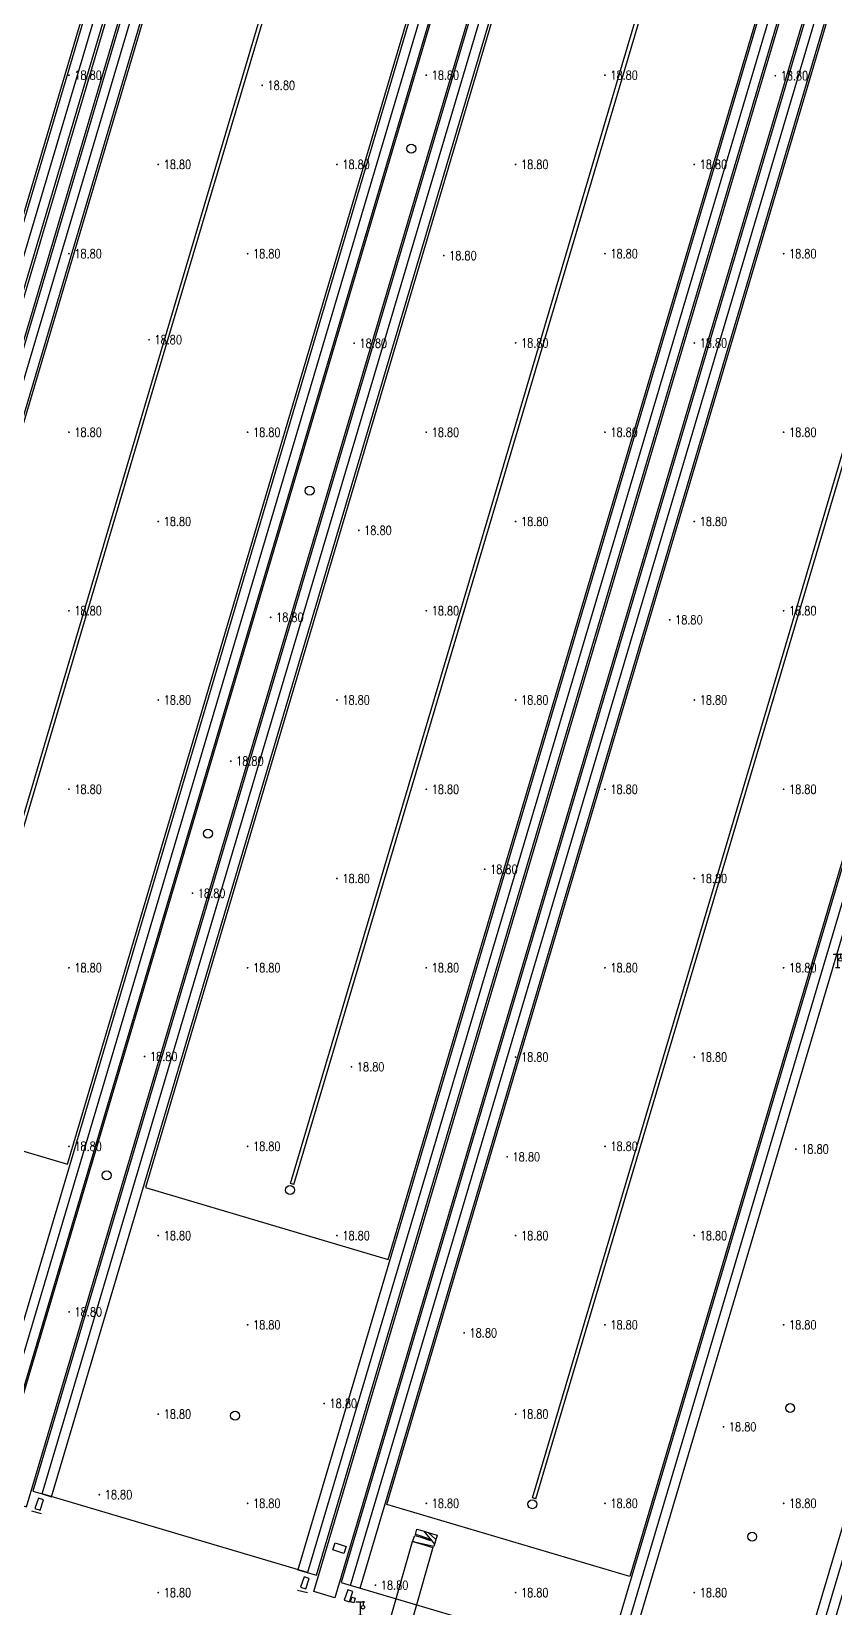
# Model space of a CAD drawing. Extents: x 404846 to 408477, y 3390929 to 3392894.
# Drawn here: x 407477.2 to 407567, y 3391312.7 to 3391489.3 of the extents above; entities that cross this region are included whole.
import ezdxf
from ezdxf.enums import TextEntityAlignment as Align

# ---------------------------------------------------------------- set-up
doc = ezdxf.new("R2010")
doc.units = 0
doc.header["$LTSCALE"] = 0.5
doc.header["$PDSIZE"] = 0.2
doc.layers.get('0').update_dxf_attribs({"linetype": 'CONTINUOUS'})
for name, color, linetype in [('3221', 6, 'CONTINUOUS'), ('DLSS', 4, 'CONTINUOUS'), ('FZTZ', 7, 'CONTINUOUS'), ('GCD', 1, 'CONTINUOUS'), ('GXYZ', 2, 'CONTINUOUS'), ('JMD', 6, 'CONTINUOUS'), ('SXSS', 5, 'CONTINUOUS'), ('ZBTZ', 3, 'CONTINUOUS')]:
    doc.layers.add(name, color=color, linetype=linetype)
doc.layers.add('ASSIST', color=7, linetype='CONTINUOUS', plot=False)
doc.styles.add('HZ', font='rs.shx', dxfattribs={"width": 0.8, "bigfont": 'hztxt.shx'})
doc.linetypes.add('1161', pattern='A,0,[149,AAA.SHX,S=0.15,R=0,X=0,Y=0],-1.6', length=1.6)

# ---------------------------------------------------------------- blocks, each defined once
blk = doc.blocks.new('gc063')
for p, q in [((-1, 3), (1, 3)), ((-0.5, 0), (0.5, 0)), ((0, 0), (0, 3)), ((0.6, 3), (0.6, 2.2))]:
    blk.add_line(p, q)
blk.add_circle((0.6, 1.8), 0.4)
blk.add_point((0.6, 3))
blk.add_point((0.6, 3))
blk = doc.blocks.new('GC200')
at = {"linetype": 'Continuous', "const_width": 0.2, "flags": 128}
blk.add_lwpolyline([(-0.1, 0, 1), (0.1, 0, 1)], format="xyb", close=True, dxfattribs=at)
blk = doc.blocks.new('gc188')
blk.add_circle((0, 0), 1)

msp = doc.modelspace()

# ---------------------------------------------------------------- linework, layer by layer
at = {"layer": '3221', "color": 6}
for points in [[(407408.915, 3391346.023, 18.804), (407506.516, 3391675.174, 18.835), (407536.238, 3391666.36, 18.835), (407438.637, 3391337.21, 18.804)], [(407442.431, 3391336.084, 18.804), (407534.509, 3391646.609, 18.28), (407564.218, 3391637.8, 18.65), (407472.14, 3391327.275, 18.997)], [(407478.374, 3391325.427, 18.997), (407561.138, 3391604.54, 18.997), (407590.841, 3391595.732, 18.997), (407508.077, 3391316.619, 18.997)], [(407512.885, 3391315.165, 19.043), (407554.316, 3391454.965, 18.957), (407582.691, 3391550.721, 18.872), (407612.418, 3391541.902, 18.989), (407542.598, 3391306.362, 18.94)], [(407592.441, 3391291.533, 18.889), (407562.716, 3391300.346, 18.889), (407617.785, 3391486.088, 18.889), (407647.51, 3391477.275, 18.889)]]:
    msp.add_polyline3d(points, close=True, dxfattribs=at)
at = {"layer": 'ASSIST', "linetype": 'Continuous', "elevation": 23.675, "flags": 128}
msp.add_lwpolyline([(407520.866, 3391321.334), (407522.052, 3391320.969), (407522.589, 3391320.825), (407522.196, 3391319.547), (407520.366, 3391319.941), (407519.827, 3391320.097), (407520.082, 3391320.786), (407520.632, 3391320.611), (407521.824, 3391320.218), (407521.846, 3391320.33), (407520.688, 3391320.725), (407520.144, 3391320.898), (407520.304, 3391321.486), (407520.866, 3391321.334)], close=True, dxfattribs=at)
at = {"layer": 'FZTZ', "linetype": 'Continuous', "flags": 128}
for points, elevation in [([(407477.933, 3391324.972), (407477.545, 3391323.794), (407478.123, 3391323.603), (407478.511, 3391324.782), (407477.933, 3391324.972)], 19.045), ([(407507.671, 3391316.154), (407507.283, 3391314.975), (407507.861, 3391314.785), (407508.249, 3391315.963), (407507.671, 3391316.154)], 18.889), ([(407512.558, 3391314.707), (407512.17, 3391313.528), (407512.749, 3391313.338), (407513.136, 3391314.517), (407512.558, 3391314.707)], 18.889), ([(407512.859, 3391313.34), (407513.024, 3391313.883), (407513.407, 3391313.767), (407513.242, 3391313.223), (407512.859, 3391313.34)], 20.066)]:
    msp.add_lwpolyline(points, close=True, dxfattribs=dict(at, elevation=elevation))
for points, elevation in [([(407478.303, 3391323.201), (407477.19, 3391323.498)], 19.045), ([(407508.074, 3391314.336), (407506.943, 3391314.633)], 18.85)]:
    msp.add_lwpolyline(points, dxfattribs=dict(at, elevation=elevation))
at = {"layer": 'JMD', "linetype": 'Continuous'}
for p, q in [((407520.866, 3391321.334), (407522.052, 3391320.969)), ((407521.096, 3391321.263), (407522.272, 3391319.795)), ((407521.574, 3391321.116), (407522.431, 3391320.31)), ((407522.052, 3391320.969), (407522.589, 3391320.825)), ((407522.589, 3391320.825), (407522.196, 3391319.547))]:
    msp.add_line(p, q, dxfattribs=at)
at = {"layer": 'JMD', "linetype": 'Continuous', "flags": 128}
for points, elevation in [([(407512.11, 3391318.755), (407510.893, 3391319.162), (407511.156, 3391319.947), (407512.373, 3391319.54), (407512.11, 3391318.755)], 19.982), ([(407516.438, 3391308.34), (407519.827, 3391320.097), (407520.366, 3391319.941), (407522.1, 3391319.442), (407519.946, 3391311.969), (407518.712, 3391307.685), (407516.438, 3391308.34)], 25.074)]:
    msp.add_lwpolyline(points, close=True, dxfattribs=dict(at, elevation=elevation))
at = {"layer": 'SXSS', "linetype": 'Continuous', "flags": 128}
for points, elevation in [([(407560.619, 3391417.273), (407569.971, 3391448.858), (407587.805, 3391509.034), (407587.848, 3391509.179), (407594.341, 3391531)], 19.067), ([(407561.001, 3391417.159), (407570.37, 3391448.74), (407588.203, 3391508.916), (407588.246, 3391509.061), (407594.74, 3391530.882)], 19.067), ([(407490.619, 3391449.947), (407513.075, 3391525.592)], 19.188), ([(407490.981, 3391449.84), (407513.464, 3391525.476)], 19.199), ([(407527.34, 3391431.65), (407542.882, 3391484.14), (407552.583, 3391516.864)], 19.017), ([(407527.712, 3391431.539), (407543.283, 3391484.021), (407552.983, 3391516.745)], 19.011), ([(407467.461, 3391371.709), (407490.619, 3391449.947)], 18.952), ([(407467.823, 3391371.602), (407490.981, 3391449.84)], 18.952), ([(407506.15, 3391360.196), (407527.34, 3391431.65)], 19.012), ([(407506.523, 3391360.086), (407527.712, 3391431.539)], 19.012), ([(407533.237, 3391324.999), (407560.619, 3391417.273)], 19.02), ([(407533.619, 3391324.885), (407561.001, 3391417.159)], 19.02), ([(407506.523, 3391360.086), (407506.15, 3391360.196)], 19.014), ([(407533.619, 3391324.885), (407533.237, 3391324.999)], 19.1)]:
    msp.add_lwpolyline(points, dxfattribs=dict(at, elevation=elevation))
at = {"layer": 'ZBTZ', "linetype": '1161', "flags": 128}
for points, elevation in [([(407439.682, 3391336.9), (407537.283, 3391666.05), (407535.172, 3391666.676), (407437.571, 3391337.525), (407439.682, 3391336.9)], 18.804), ([(407441.238, 3391336.438), (407533.75, 3391648.427), (407532.412, 3391648.824), (407439.9, 3391336.835), (407441.238, 3391336.438)], 18.943), ([(407443.51, 3391335.764), (407535.588, 3391646.289), (407533.503, 3391646.908), (407441.425, 3391336.383), (407443.51, 3391335.764)], 18.734), ([(407473.194, 3391326.962), (407565.273, 3391637.487), (407563.189, 3391638.105), (407471.111, 3391327.58), (407473.194, 3391326.962)], 18.858), ([(407476.614, 3391323.973), (407560.626, 3391607.312), (407556.828, 3391608.438), (407472.816, 3391325.099), (407476.614, 3391323.973)], 18.997), ([(407479.397, 3391325.123), (407562.16, 3391604.236), (407560.085, 3391604.852), (407477.321, 3391325.739), (407478.374, 3391325.427), (407479.397, 3391325.123)], 18.997), ([(407509.08, 3391316.321), (407591.844, 3391595.435), (407589.752, 3391596.055), (407506.988, 3391316.942), (407509.08, 3391316.321)], 18.997), ([(407508.759, 3391314.505), (407579.64, 3391553.595), (407582.015, 3391552.891), (407511.133, 3391313.801), (407508.759, 3391314.505)], 18.989), ([(407513.944, 3391314.879), (407583.781, 3391550.398), (407581.679, 3391551.021), (407511.842, 3391315.503), (407513.944, 3391314.879)], 18.997), ([(407543.639, 3391306.074), (407613.475, 3391541.588), (407611.376, 3391542.211), (407541.541, 3391306.696), (407543.639, 3391306.074)], 18.992), ([(407617.78, 3391486.089), (407616.738, 3391486.398), (407561.669, 3391300.656), (407562.711, 3391300.347), (407562.716, 3391300.346), (407563.753, 3391300.038), (407618.822, 3391485.78), (407617.78, 3391486.089)], 18.889)]:
    msp.add_lwpolyline(points, close=True, dxfattribs=dict(at, elevation=elevation))
for points, elevation in [([(407496.813, 3391637.787), (407496.735, 3391637.702), (407420.442, 3391380.415), (407447.663, 3391372.309), (407523.971, 3391629.626), (407524.002, 3391629.792)], 18.697), ([(407524.802, 3391609.068), (407524.758, 3391609.012), (407453.986, 3391370.426), (407481.209, 3391362.381), (407551.954, 3391600.948), (407551.953, 3391601.042)], 18.945), ([(407551.58, 3391567.35), (407551.476, 3391567.328), (407489.93, 3391359.761), (407517.095, 3391351.706), (407578.641, 3391559.273), (407578.651, 3391559.329)], 18.997), ([(407600.205, 3391505.46), (407600.231, 3391505.349), (407544.135, 3391316.172), (407516.942, 3391324.236), (407573.038, 3391513.413), (407582.405, 3391545.002), (407597.21, 3391540.672)], 18.88)]:
    msp.add_lwpolyline(points, dxfattribs=dict(at, elevation=elevation))

# ---------------------------------------------------------------- block references
at = {"layer": 'DLSS', "linetype": 'Continuous', "xscale": 0.5, "yscale": 0.5}
for p in [(407567.415, 3391384.412, 18.861), (407513.98, 3391311.84, 19.134)]:
    msp.add_blockref('gc063', p, dxfattribs=at)
at = {"layer": 'GCD', "linetype": 'Continuous'}
ref = msp.add_blockref('GC200', (407481.358, 3391484.379, 18.8), dxfattribs=dict(at, xscale=0.5, yscale=0.5, zscale=0.5))
ref.add_attrib('height', '18.80', dxfattribs={"linetype": 'Continuous', "height": 1, "style": 'HZ', "width": 0.8}).set_placement((407481.958, 3391484.379, 18.8), align=Align.MIDDLE_LEFT)
ref = msp.add_blockref('GC200', (407521.358, 3391484.379, 18.8), dxfattribs=dict(at, xscale=0.5, yscale=0.5, zscale=0.5))
ref.add_attrib('height', '18.80', dxfattribs={"linetype": 'Continuous', "height": 1, "style": 'HZ', "width": 0.8}).set_placement((407521.958, 3391484.379, 18.8), align=Align.MIDDLE_LEFT)
ref = msp.add_blockref('GC200', (407541.358, 3391484.379, 18.8), dxfattribs=dict(at, xscale=0.5, yscale=0.5, zscale=0.5))
ref.add_attrib('height', '18.80', dxfattribs={"linetype": 'Continuous', "height": 1, "style": 'HZ', "width": 0.8}).set_placement((407541.958, 3391484.379, 18.8), align=Align.MIDDLE_LEFT)
ref = msp.add_blockref('GC200', (407560.425, 3391484.32, 18.8), dxfattribs=dict(at, xscale=0.5, yscale=0.5, zscale=0.5))
ref.add_attrib('height', '18.80', dxfattribs={"linetype": 'Continuous', "height": 1, "style": 'HZ', "width": 0.8}).set_placement((407561.025, 3391484.32, 18.8), align=Align.MIDDLE_LEFT)
ref = msp.add_blockref('GC200', (407502.983, 3391483.236, 18.8), dxfattribs=dict(at, xscale=0.5, yscale=0.5, zscale=0.5))
ref.add_attrib('height', '18.80', dxfattribs={"linetype": 'Continuous', "height": 1, "style": 'HZ', "width": 0.8}).set_placement((407503.583, 3391483.236, 18.8), align=Align.MIDDLE_LEFT)
ref = msp.add_blockref('GC200', (407491.358, 3391474.379, 18.8), dxfattribs=dict(at, xscale=0.5, yscale=0.5, zscale=0.5))
ref.add_attrib('height', '18.80', dxfattribs={"linetype": 'Continuous', "height": 1, "style": 'HZ', "width": 0.8}).set_placement((407491.958, 3391474.379, 18.8), align=Align.MIDDLE_LEFT)
ref = msp.add_blockref('GC200', (407511.358, 3391474.379, 18.8), dxfattribs=dict(at, xscale=0.5, yscale=0.5, zscale=0.5))
ref.add_attrib('height', '18.80', dxfattribs={"linetype": 'Continuous', "height": 1, "style": 'HZ', "width": 0.8}).set_placement((407511.958, 3391474.379, 18.8), align=Align.MIDDLE_LEFT)
ref = msp.add_blockref('GC200', (407531.358, 3391474.379, 18.8), dxfattribs=dict(at, xscale=0.5, yscale=0.5, zscale=0.5))
ref.add_attrib('height', '18.80', dxfattribs={"linetype": 'Continuous', "height": 1, "style": 'HZ', "width": 0.8}).set_placement((407531.958, 3391474.379, 18.8), align=Align.MIDDLE_LEFT)
ref = msp.add_blockref('GC200', (407551.358, 3391474.379, 18.8), dxfattribs=dict(at, xscale=0.5, yscale=0.5, zscale=0.5))
ref.add_attrib('height', '18.80', dxfattribs={"linetype": 'Continuous', "height": 1, "style": 'HZ', "width": 0.8}).set_placement((407551.958, 3391474.379, 18.8), align=Align.MIDDLE_LEFT)
ref = msp.add_blockref('GC200', (407481.358, 3391464.379, 18.8), dxfattribs=dict(at, xscale=0.5, yscale=0.5, zscale=0.5))
ref.add_attrib('height', '18.80', dxfattribs={"linetype": 'Continuous', "height": 1, "style": 'HZ', "width": 0.8}).set_placement((407481.958, 3391464.379, 18.8), align=Align.MIDDLE_LEFT)
ref = msp.add_blockref('GC200', (407501.358, 3391464.379, 18.8), dxfattribs=dict(at, xscale=0.5, yscale=0.5, zscale=0.5))
ref.add_attrib('height', '18.80', dxfattribs={"linetype": 'Continuous', "height": 1, "style": 'HZ', "width": 0.8}).set_placement((407501.958, 3391464.379, 18.8), align=Align.MIDDLE_LEFT)
ref = msp.add_blockref('GC200', (407523.311, 3391464.173, 18.8), dxfattribs=dict(at, xscale=0.5, yscale=0.5, zscale=0.5))
ref.add_attrib('height', '18.80', dxfattribs={"linetype": 'Continuous', "height": 1, "style": 'HZ', "width": 0.8}).set_placement((407523.911, 3391464.173, 18.8), align=Align.MIDDLE_LEFT)
ref = msp.add_blockref('GC200', (407541.358, 3391464.379, 18.8), dxfattribs=dict(at, xscale=0.5, yscale=0.5, zscale=0.5))
ref.add_attrib('height', '18.80', dxfattribs={"linetype": 'Continuous', "height": 1, "style": 'HZ', "width": 0.8}).set_placement((407541.958, 3391464.379, 18.8), align=Align.MIDDLE_LEFT)
ref = msp.add_blockref('GC200', (407561.358, 3391464.379, 18.8), dxfattribs=dict(at, xscale=0.5, yscale=0.5, zscale=0.5))
ref.add_attrib('height', '18.80', dxfattribs={"linetype": 'Continuous', "height": 1, "style": 'HZ', "width": 0.8}).set_placement((407561.958, 3391464.379, 18.8), align=Align.MIDDLE_LEFT)
ref = msp.add_blockref('GC200', (407490.325, 3391454.745, 18.8), dxfattribs=dict(at, xscale=0.5, yscale=0.5, zscale=0.5))
ref.add_attrib('height', '18.80', dxfattribs={"linetype": 'Continuous', "height": 1, "style": 'HZ', "width": 0.8}).set_placement((407490.925, 3391454.745, 18.8), align=Align.MIDDLE_LEFT)
ref = msp.add_blockref('GC200', (407513.282, 3391454.347, 18.8), dxfattribs=dict(at, xscale=0.5, yscale=0.5, zscale=0.5))
ref.add_attrib('height', '18.80', dxfattribs={"linetype": 'Continuous', "height": 1, "style": 'HZ', "width": 0.8}).set_placement((407513.882, 3391454.347, 18.8), align=Align.MIDDLE_LEFT)
ref = msp.add_blockref('GC200', (407531.358, 3391454.379, 18.8), dxfattribs=dict(at, xscale=0.5, yscale=0.5, zscale=0.5))
ref.add_attrib('height', '18.80', dxfattribs={"linetype": 'Continuous', "height": 1, "style": 'HZ', "width": 0.8}).set_placement((407531.958, 3391454.379, 18.8), align=Align.MIDDLE_LEFT)
ref = msp.add_blockref('GC200', (407551.358, 3391454.379, 18.8), dxfattribs=dict(at, xscale=0.5, yscale=0.5, zscale=0.5))
ref.add_attrib('height', '18.80', dxfattribs={"linetype": 'Continuous', "height": 1, "style": 'HZ', "width": 0.8}).set_placement((407551.958, 3391454.379, 18.8), align=Align.MIDDLE_LEFT)
ref = msp.add_blockref('GC200', (407481.358, 3391444.379, 18.8), dxfattribs=dict(at, xscale=0.5, yscale=0.5, zscale=0.5))
ref.add_attrib('height', '18.80', dxfattribs={"linetype": 'Continuous', "height": 1, "style": 'HZ', "width": 0.8}).set_placement((407481.958, 3391444.379, 18.8), align=Align.MIDDLE_LEFT)
ref = msp.add_blockref('GC200', (407501.358, 3391444.379, 18.8), dxfattribs=dict(at, xscale=0.5, yscale=0.5, zscale=0.5))
ref.add_attrib('height', '18.80', dxfattribs={"linetype": 'Continuous', "height": 1, "style": 'HZ', "width": 0.8}).set_placement((407501.958, 3391444.379, 18.8), align=Align.MIDDLE_LEFT)
ref = msp.add_blockref('GC200', (407521.358, 3391444.379, 18.8), dxfattribs=dict(at, xscale=0.5, yscale=0.5, zscale=0.5))
ref.add_attrib('height', '18.80', dxfattribs={"linetype": 'Continuous', "height": 1, "style": 'HZ', "width": 0.8}).set_placement((407521.958, 3391444.379, 18.8), align=Align.MIDDLE_LEFT)
ref = msp.add_blockref('GC200', (407541.358, 3391444.379, 18.8), dxfattribs=dict(at, xscale=0.5, yscale=0.5, zscale=0.5))
ref.add_attrib('height', '18.80', dxfattribs={"linetype": 'Continuous', "height": 1, "style": 'HZ', "width": 0.8}).set_placement((407541.958, 3391444.379, 18.8), align=Align.MIDDLE_LEFT)
ref = msp.add_blockref('GC200', (407561.358, 3391444.379, 18.8), dxfattribs=dict(at, xscale=0.5, yscale=0.5, zscale=0.5))
ref.add_attrib('height', '18.80', dxfattribs={"linetype": 'Continuous', "height": 1, "style": 'HZ', "width": 0.8}).set_placement((407561.958, 3391444.379, 18.8), align=Align.MIDDLE_LEFT)
ref = msp.add_blockref('GC200', (407491.358, 3391434.379, 18.8), dxfattribs=dict(at, xscale=0.5, yscale=0.5, zscale=0.5))
ref.add_attrib('height', '18.80', dxfattribs={"linetype": 'Continuous', "height": 1, "style": 'HZ', "width": 0.8}).set_placement((407491.958, 3391434.379, 18.8), align=Align.MIDDLE_LEFT)
ref = msp.add_blockref('GC200', (407513.803, 3391433.383, 18.8), dxfattribs=dict(at, xscale=0.5, yscale=0.5, zscale=0.5))
ref.add_attrib('height', '18.80', dxfattribs={"linetype": 'Continuous', "height": 1, "style": 'HZ', "width": 0.8}).set_placement((407514.403, 3391433.383, 18.8), align=Align.MIDDLE_LEFT)
ref = msp.add_blockref('GC200', (407531.358, 3391434.379, 18.8), dxfattribs=dict(at, xscale=0.5, yscale=0.5, zscale=0.5))
ref.add_attrib('height', '18.80', dxfattribs={"linetype": 'Continuous', "height": 1, "style": 'HZ', "width": 0.8}).set_placement((407531.958, 3391434.379, 18.8), align=Align.MIDDLE_LEFT)
ref = msp.add_blockref('GC200', (407551.358, 3391434.379, 18.8), dxfattribs=dict(at, xscale=0.5, yscale=0.5, zscale=0.5))
ref.add_attrib('height', '18.80', dxfattribs={"linetype": 'Continuous', "height": 1, "style": 'HZ', "width": 0.8}).set_placement((407551.958, 3391434.379, 18.8), align=Align.MIDDLE_LEFT)
ref = msp.add_blockref('GC200', (407481.358, 3391424.379, 18.8), dxfattribs=dict(at, xscale=0.5, yscale=0.5, zscale=0.5))
ref.add_attrib('height', '18.80', dxfattribs={"linetype": 'Continuous', "height": 1, "style": 'HZ', "width": 0.8}).set_placement((407481.958, 3391424.379, 18.8), align=Align.MIDDLE_LEFT)
ref = msp.add_blockref('GC200', (407521.358, 3391424.379, 18.8), dxfattribs=dict(at, xscale=0.5, yscale=0.5, zscale=0.5))
ref.add_attrib('height', '18.80', dxfattribs={"linetype": 'Continuous', "height": 1, "style": 'HZ', "width": 0.8}).set_placement((407521.958, 3391424.379, 18.8), align=Align.MIDDLE_LEFT)
ref = msp.add_blockref('GC200', (407561.358, 3391424.379, 18.8), dxfattribs=dict(at, xscale=0.5, yscale=0.5, zscale=0.5))
ref.add_attrib('height', '18.80', dxfattribs={"linetype": 'Continuous', "height": 1, "style": 'HZ', "width": 0.8}).set_placement((407561.958, 3391424.379, 18.8), align=Align.MIDDLE_LEFT)
ref = msp.add_blockref('GC200', (407503.94, 3391423.638, 18.8), dxfattribs=dict(at, xscale=0.5, yscale=0.5, zscale=0.5))
ref.add_attrib('height', '18.80', dxfattribs={"linetype": 'Continuous', "height": 1, "style": 'HZ', "width": 0.8}).set_placement((407504.54, 3391423.638, 18.8), align=Align.MIDDLE_LEFT)
ref = msp.add_blockref('GC200', (407548.607, 3391423.363, 18.8), dxfattribs=dict(at, xscale=0.5, yscale=0.5, zscale=0.5))
ref.add_attrib('height', '18.80', dxfattribs={"linetype": 'Continuous', "height": 1, "style": 'HZ', "width": 0.8}).set_placement((407549.207, 3391423.363, 18.8), align=Align.MIDDLE_LEFT)
ref = msp.add_blockref('GC200', (407491.358, 3391414.379, 18.8), dxfattribs=dict(at, xscale=0.5, yscale=0.5, zscale=0.5))
ref.add_attrib('height', '18.80', dxfattribs={"linetype": 'Continuous', "height": 1, "style": 'HZ', "width": 0.8}).set_placement((407491.958, 3391414.379, 18.8), align=Align.MIDDLE_LEFT)
ref = msp.add_blockref('GC200', (407511.358, 3391414.379, 18.8), dxfattribs=dict(at, xscale=0.5, yscale=0.5, zscale=0.5))
ref.add_attrib('height', '18.80', dxfattribs={"linetype": 'Continuous', "height": 1, "style": 'HZ', "width": 0.8}).set_placement((407511.958, 3391414.379, 18.8), align=Align.MIDDLE_LEFT)
ref = msp.add_blockref('GC200', (407531.358, 3391414.379, 18.8), dxfattribs=dict(at, xscale=0.5, yscale=0.5, zscale=0.5))
ref.add_attrib('height', '18.80', dxfattribs={"linetype": 'Continuous', "height": 1, "style": 'HZ', "width": 0.8}).set_placement((407531.958, 3391414.379, 18.8), align=Align.MIDDLE_LEFT)
ref = msp.add_blockref('GC200', (407551.358, 3391414.379, 18.8), dxfattribs=dict(at, xscale=0.5, yscale=0.5, zscale=0.5))
ref.add_attrib('height', '18.80', dxfattribs={"linetype": 'Continuous', "height": 1, "style": 'HZ', "width": 0.8}).set_placement((407551.958, 3391414.379, 18.8), align=Align.MIDDLE_LEFT)
ref = msp.add_blockref('GC200', (407499.468, 3391407.538, 18.8), dxfattribs=dict(at, xscale=0.5, yscale=0.5, zscale=0.5))
ref.add_attrib('height', '18.80', dxfattribs={"linetype": 'Continuous', "height": 1, "style": 'HZ', "width": 0.8}).set_placement((407500.068, 3391407.538, 18.8), align=Align.MIDDLE_LEFT)
ref = msp.add_blockref('GC200', (407481.358, 3391404.379, 18.8), dxfattribs=dict(at, xscale=0.5, yscale=0.5, zscale=0.5))
ref.add_attrib('height', '18.80', dxfattribs={"linetype": 'Continuous', "height": 1, "style": 'HZ', "width": 0.8}).set_placement((407481.958, 3391404.379, 18.8), align=Align.MIDDLE_LEFT)
ref = msp.add_blockref('GC200', (407521.358, 3391404.379, 18.8), dxfattribs=dict(at, xscale=0.5, yscale=0.5, zscale=0.5))
ref.add_attrib('height', '18.80', dxfattribs={"linetype": 'Continuous', "height": 1, "style": 'HZ', "width": 0.8}).set_placement((407521.958, 3391404.379, 18.8), align=Align.MIDDLE_LEFT)
ref = msp.add_blockref('GC200', (407541.358, 3391404.379, 18.8), dxfattribs=dict(at, xscale=0.5, yscale=0.5, zscale=0.5))
ref.add_attrib('height', '18.80', dxfattribs={"linetype": 'Continuous', "height": 1, "style": 'HZ', "width": 0.8}).set_placement((407541.958, 3391404.379, 18.8), align=Align.MIDDLE_LEFT)
ref = msp.add_blockref('GC200', (407561.358, 3391404.379, 18.8), dxfattribs=dict(at, xscale=0.5, yscale=0.5, zscale=0.5))
ref.add_attrib('height', '18.80', dxfattribs={"linetype": 'Continuous', "height": 1, "style": 'HZ', "width": 0.8}).set_placement((407561.958, 3391404.379, 18.8), align=Align.MIDDLE_LEFT)
ref = msp.add_blockref('GC200', (407511.358, 3391394.379, 18.8), dxfattribs=dict(at, xscale=0.5, yscale=0.5, zscale=0.5))
ref.add_attrib('height', '18.80', dxfattribs={"linetype": 'Continuous', "height": 1, "style": 'HZ', "width": 0.8}).set_placement((407511.958, 3391394.379, 18.8), align=Align.MIDDLE_LEFT)
ref = msp.add_blockref('GC200', (407527.895, 3391395.418, 18.8), dxfattribs=dict(at, xscale=0.5, yscale=0.5, zscale=0.5))
ref.add_attrib('height', '18.80', dxfattribs={"linetype": 'Continuous', "height": 1, "style": 'HZ', "width": 0.8}).set_placement((407528.495, 3391395.418, 18.8), align=Align.MIDDLE_LEFT)
ref = msp.add_blockref('GC200', (407551.358, 3391394.379, 18.8), dxfattribs=dict(at, xscale=0.5, yscale=0.5, zscale=0.5))
ref.add_attrib('height', '18.80', dxfattribs={"linetype": 'Continuous', "height": 1, "style": 'HZ', "width": 0.8}).set_placement((407551.958, 3391394.379, 18.8), align=Align.MIDDLE_LEFT)
ref = msp.add_blockref('GC200', (407495.195, 3391392.731, 18.8), dxfattribs=dict(at, xscale=0.5, yscale=0.5, zscale=0.5))
ref.add_attrib('height', '18.80', dxfattribs={"linetype": 'Continuous', "height": 1, "style": 'HZ', "width": 0.8}).set_placement((407495.795, 3391392.731, 18.8), align=Align.MIDDLE_LEFT)
ref = msp.add_blockref('GC200', (407481.358, 3391384.379, 18.8), dxfattribs=dict(at, xscale=0.5, yscale=0.5, zscale=0.5))
ref.add_attrib('height', '18.80', dxfattribs={"linetype": 'Continuous', "height": 1, "style": 'HZ', "width": 0.8}).set_placement((407481.958, 3391384.379, 18.8), align=Align.MIDDLE_LEFT)
ref = msp.add_blockref('GC200', (407501.358, 3391384.379, 18.8), dxfattribs=dict(at, xscale=0.5, yscale=0.5, zscale=0.5))
ref.add_attrib('height', '18.80', dxfattribs={"linetype": 'Continuous', "height": 1, "style": 'HZ', "width": 0.8}).set_placement((407501.958, 3391384.379, 18.8), align=Align.MIDDLE_LEFT)
ref = msp.add_blockref('GC200', (407521.358, 3391384.379, 18.8), dxfattribs=dict(at, xscale=0.5, yscale=0.5, zscale=0.5))
ref.add_attrib('height', '18.80', dxfattribs={"linetype": 'Continuous', "height": 1, "style": 'HZ', "width": 0.8}).set_placement((407521.958, 3391384.379, 18.8), align=Align.MIDDLE_LEFT)
ref = msp.add_blockref('GC200', (407541.358, 3391384.379, 18.8), dxfattribs=dict(at, xscale=0.5, yscale=0.5, zscale=0.5))
ref.add_attrib('height', '18.80', dxfattribs={"linetype": 'Continuous', "height": 1, "style": 'HZ', "width": 0.8}).set_placement((407541.958, 3391384.379, 18.8), align=Align.MIDDLE_LEFT)
ref = msp.add_blockref('GC200', (407561.358, 3391384.379, 18.8), dxfattribs=dict(at, xscale=0.5, yscale=0.5, zscale=0.5))
ref.add_attrib('height', '18.80', dxfattribs={"linetype": 'Continuous', "height": 1, "style": 'HZ', "width": 0.8}).set_placement((407561.958, 3391384.379, 18.8), align=Align.MIDDLE_LEFT)
ref = msp.add_blockref('GC200', (407489.828, 3391374.444, 18.8), dxfattribs=dict(at, xscale=0.5, yscale=0.5, zscale=0.5))
ref.add_attrib('height', '18.80', dxfattribs={"linetype": 'Continuous', "height": 1, "style": 'HZ', "width": 0.8}).set_placement((407490.428, 3391374.444, 18.8), align=Align.MIDDLE_LEFT)
ref = msp.add_blockref('GC200', (407512.992, 3391373.281, 18.8), dxfattribs=dict(at, xscale=0.5, yscale=0.5, zscale=0.5))
ref.add_attrib('height', '18.80', dxfattribs={"linetype": 'Continuous', "height": 1, "style": 'HZ', "width": 0.8}).set_placement((407513.592, 3391373.281, 18.8), align=Align.MIDDLE_LEFT)
ref = msp.add_blockref('GC200', (407531.358, 3391374.379, 18.8), dxfattribs=dict(at, xscale=0.5, yscale=0.5, zscale=0.5))
ref.add_attrib('height', '18.80', dxfattribs={"linetype": 'Continuous', "height": 1, "style": 'HZ', "width": 0.8}).set_placement((407531.958, 3391374.379, 18.8), align=Align.MIDDLE_LEFT)
ref = msp.add_blockref('GC200', (407551.358, 3391374.379, 18.8), dxfattribs=dict(at, xscale=0.5, yscale=0.5, zscale=0.5))
ref.add_attrib('height', '18.80', dxfattribs={"linetype": 'Continuous', "height": 1, "style": 'HZ', "width": 0.8}).set_placement((407551.958, 3391374.379, 18.8), align=Align.MIDDLE_LEFT)
ref = msp.add_blockref('GC200', (407481.358, 3391364.379, 18.8), dxfattribs=dict(at, xscale=0.5, yscale=0.5, zscale=0.5))
ref.add_attrib('height', '18.80', dxfattribs={"linetype": 'Continuous', "height": 1, "style": 'HZ', "width": 0.8}).set_placement((407481.958, 3391364.379, 18.8), align=Align.MIDDLE_LEFT)
ref = msp.add_blockref('GC200', (407501.358, 3391364.379, 18.8), dxfattribs=dict(at, xscale=0.5, yscale=0.5, zscale=0.5))
ref.add_attrib('height', '18.80', dxfattribs={"linetype": 'Continuous', "height": 1, "style": 'HZ', "width": 0.8}).set_placement((407501.958, 3391364.379, 18.8), align=Align.MIDDLE_LEFT)
ref = msp.add_blockref('GC200', (407541.358, 3391364.379, 18.8), dxfattribs=dict(at, xscale=0.5, yscale=0.5, zscale=0.5))
ref.add_attrib('height', '18.80', dxfattribs={"linetype": 'Continuous', "height": 1, "style": 'HZ', "width": 0.8}).set_placement((407541.958, 3391364.379, 18.8), align=Align.MIDDLE_LEFT)
ref = msp.add_blockref('GC200', (407562.733, 3391364.069, 18.8), dxfattribs=dict(at, xscale=0.5, yscale=0.5, zscale=0.5))
ref.add_attrib('height', '18.80', dxfattribs={"linetype": 'Continuous', "height": 1, "style": 'HZ', "width": 0.8}).set_placement((407563.333, 3391364.069, 18.8), align=Align.MIDDLE_LEFT)
ref = msp.add_blockref('GC200', (407530.416, 3391363.199, 18.8), dxfattribs=dict(at, xscale=0.5, yscale=0.5, zscale=0.5))
ref.add_attrib('height', '18.80', dxfattribs={"linetype": 'Continuous', "height": 1, "style": 'HZ', "width": 0.8}).set_placement((407531.016, 3391363.199, 18.8), align=Align.MIDDLE_LEFT)
ref = msp.add_blockref('GC200', (407491.358, 3391354.379, 18.8), dxfattribs=dict(at, xscale=0.5, yscale=0.5, zscale=0.5))
ref.add_attrib('height', '18.80', dxfattribs={"linetype": 'Continuous', "height": 1, "style": 'HZ', "width": 0.8}).set_placement((407491.958, 3391354.379, 18.8), align=Align.MIDDLE_LEFT)
ref = msp.add_blockref('GC200', (407511.358, 3391354.379, 18.8), dxfattribs=dict(at, xscale=0.5, yscale=0.5, zscale=0.5))
ref.add_attrib('height', '18.80', dxfattribs={"linetype": 'Continuous', "height": 1, "style": 'HZ', "width": 0.8}).set_placement((407511.958, 3391354.379, 18.8), align=Align.MIDDLE_LEFT)
ref = msp.add_blockref('GC200', (407531.358, 3391354.379, 18.8), dxfattribs=dict(at, xscale=0.5, yscale=0.5, zscale=0.5))
ref.add_attrib('height', '18.80', dxfattribs={"linetype": 'Continuous', "height": 1, "style": 'HZ', "width": 0.8}).set_placement((407531.958, 3391354.379, 18.8), align=Align.MIDDLE_LEFT)
ref = msp.add_blockref('GC200', (407551.358, 3391354.379, 18.8), dxfattribs=dict(at, xscale=0.5, yscale=0.5, zscale=0.5))
ref.add_attrib('height', '18.80', dxfattribs={"linetype": 'Continuous', "height": 1, "style": 'HZ', "width": 0.8}).set_placement((407551.958, 3391354.379, 18.8), align=Align.MIDDLE_LEFT)
ref = msp.add_blockref('GC200', (407481.381, 3391345.823, 18.8), dxfattribs=dict(at, xscale=0.5, yscale=0.5, zscale=0.5))
ref.add_attrib('height', '18.80', dxfattribs={"linetype": 'Continuous', "height": 1, "style": 'HZ', "width": 0.8}).set_placement((407481.981, 3391345.823, 18.8), align=Align.MIDDLE_LEFT)
ref = msp.add_blockref('GC200', (407501.358, 3391344.379, 18.8), dxfattribs=dict(at, xscale=0.5, yscale=0.5, zscale=0.5))
ref.add_attrib('height', '18.80', dxfattribs={"linetype": 'Continuous', "height": 1, "style": 'HZ', "width": 0.8}).set_placement((407501.958, 3391344.379, 18.8), align=Align.MIDDLE_LEFT)
ref = msp.add_blockref('GC200', (407525.594, 3391343.474, 18.8), dxfattribs=dict(at, xscale=0.5, yscale=0.5, zscale=0.5))
ref.add_attrib('height', '18.80', dxfattribs={"linetype": 'Continuous', "height": 1, "style": 'HZ', "width": 0.8}).set_placement((407526.194, 3391343.474, 18.8), align=Align.MIDDLE_LEFT)
ref = msp.add_blockref('GC200', (407541.358, 3391344.379, 18.8), dxfattribs=dict(at, xscale=0.5, yscale=0.5, zscale=0.5))
ref.add_attrib('height', '18.80', dxfattribs={"linetype": 'Continuous', "height": 1, "style": 'HZ', "width": 0.8}).set_placement((407541.958, 3391344.379, 18.8), align=Align.MIDDLE_LEFT)
ref = msp.add_blockref('GC200', (407561.358, 3391344.379, 18.8), dxfattribs=dict(at, xscale=0.5, yscale=0.5, zscale=0.5))
ref.add_attrib('height', '18.80', dxfattribs={"linetype": 'Continuous', "height": 1, "style": 'HZ', "width": 0.8}).set_placement((407561.958, 3391344.379, 18.8), align=Align.MIDDLE_LEFT)
ref = msp.add_blockref('GC200', (407491.358, 3391334.379, 18.8), dxfattribs=dict(at, xscale=0.5, yscale=0.5, zscale=0.5))
ref.add_attrib('height', '18.80', dxfattribs={"linetype": 'Continuous', "height": 1, "style": 'HZ', "width": 0.8}).set_placement((407491.958, 3391334.379, 18.8), align=Align.MIDDLE_LEFT)
ref = msp.add_blockref('GC200', (407509.927, 3391335.571, 18.8), dxfattribs=dict(at, xscale=0.5, yscale=0.5, zscale=0.5))
ref.add_attrib('height', '18.80', dxfattribs={"linetype": 'Continuous', "height": 1, "style": 'HZ', "width": 0.8}).set_placement((407510.527, 3391335.571, 18.8), align=Align.MIDDLE_LEFT)
ref = msp.add_blockref('GC200', (407531.358, 3391334.379, 18.8), dxfattribs=dict(at, xscale=0.5, yscale=0.5, zscale=0.5))
ref.add_attrib('height', '18.80', dxfattribs={"linetype": 'Continuous', "height": 1, "style": 'HZ', "width": 0.8}).set_placement((407531.958, 3391334.379, 18.8), align=Align.MIDDLE_LEFT)
ref = msp.add_blockref('GC200', (407554.635, 3391332.953, 18.8), dxfattribs=dict(at, xscale=0.5, yscale=0.5, zscale=0.5))
ref.add_attrib('height', '18.80', dxfattribs={"linetype": 'Continuous', "height": 1, "style": 'HZ', "width": 0.8}).set_placement((407555.235, 3391332.953, 18.8), align=Align.MIDDLE_LEFT)
ref = msp.add_blockref('GC200', (407484.76, 3391325.35, 18.8), dxfattribs=dict(at, xscale=0.5, yscale=0.5, zscale=0.5))
ref.add_attrib('height', '18.80', dxfattribs={"linetype": 'Continuous', "height": 1, "style": 'HZ', "width": 0.8}).set_placement((407485.36, 3391325.35, 18.8), align=Align.MIDDLE_LEFT)
ref = msp.add_blockref('GC200', (407501.358, 3391324.379, 18.8), dxfattribs=dict(at, xscale=0.5, yscale=0.5, zscale=0.5))
ref.add_attrib('height', '18.80', dxfattribs={"linetype": 'Continuous', "height": 1, "style": 'HZ', "width": 0.8}).set_placement((407501.958, 3391324.379, 18.8), align=Align.MIDDLE_LEFT)
ref = msp.add_blockref('GC200', (407521.358, 3391324.379, 18.8), dxfattribs=dict(at, xscale=0.5, yscale=0.5, zscale=0.5))
ref.add_attrib('height', '18.80', dxfattribs={"linetype": 'Continuous', "height": 1, "style": 'HZ', "width": 0.8}).set_placement((407521.958, 3391324.379, 18.8), align=Align.MIDDLE_LEFT)
ref = msp.add_blockref('GC200', (407541.358, 3391324.379, 18.8), dxfattribs=dict(at, xscale=0.5, yscale=0.5, zscale=0.5))
ref.add_attrib('height', '18.80', dxfattribs={"linetype": 'Continuous', "height": 1, "style": 'HZ', "width": 0.8}).set_placement((407541.958, 3391324.379, 18.8), align=Align.MIDDLE_LEFT)
ref = msp.add_blockref('GC200', (407561.358, 3391324.379, 18.8), dxfattribs=dict(at, xscale=0.5, yscale=0.5, zscale=0.5))
ref.add_attrib('height', '18.80', dxfattribs={"linetype": 'Continuous', "height": 1, "style": 'HZ', "width": 0.8}).set_placement((407561.958, 3391324.379, 18.8), align=Align.MIDDLE_LEFT)
ref = msp.add_blockref('GC200', (407515.665, 3391315.209, 18.8), dxfattribs=dict(at, xscale=0.5, yscale=0.5, zscale=0.5))
ref.add_attrib('height', '18.80', dxfattribs={"linetype": 'Continuous', "height": 1, "style": 'HZ', "width": 0.8}).set_placement((407516.265, 3391315.209, 18.8), align=Align.MIDDLE_LEFT)
ref = msp.add_blockref('GC200', (407491.358, 3391314.379, 18.8), dxfattribs=dict(at, xscale=0.5, yscale=0.5, zscale=0.5))
ref.add_attrib('height', '18.80', dxfattribs={"linetype": 'Continuous', "height": 1, "style": 'HZ', "width": 0.8}).set_placement((407491.958, 3391314.379, 18.8), align=Align.MIDDLE_LEFT)
ref = msp.add_blockref('GC200', (407531.358, 3391314.379, 18.8), dxfattribs=dict(at, xscale=0.5, yscale=0.5, zscale=0.5))
ref.add_attrib('height', '18.80', dxfattribs={"linetype": 'Continuous', "height": 1, "style": 'HZ', "width": 0.8}).set_placement((407531.958, 3391314.379, 18.8), align=Align.MIDDLE_LEFT)
ref = msp.add_blockref('GC200', (407551.358, 3391314.379, 18.8), dxfattribs=dict(at, xscale=0.5, yscale=0.5, zscale=0.5))
ref.add_attrib('height', '18.80', dxfattribs={"linetype": 'Continuous', "height": 1, "style": 'HZ', "width": 0.8}).set_placement((407551.958, 3391314.379, 18.8), align=Align.MIDDLE_LEFT)
at = {"layer": 'GXYZ', "linetype": 'Continuous', "xscale": 0.5, "yscale": 0.5}
for p in [(407519.675, 3391476.153, 19.019), (407508.301, 3391437.828, 19.031), (407496.912, 3391399.414, 19.052), (407485.577, 3391361.13, 19.292), (407506.114, 3391359.479, 19.003), (407499.955, 3391334.199, 19.009), (407562.09, 3391335.052, 18.759), (407533.229, 3391324.282, 19.032), (407557.838, 3391320.649, 18.638)]:
    msp.add_blockref('gc188', p, dxfattribs=at)

doc.saveas('drawing.dxf')
